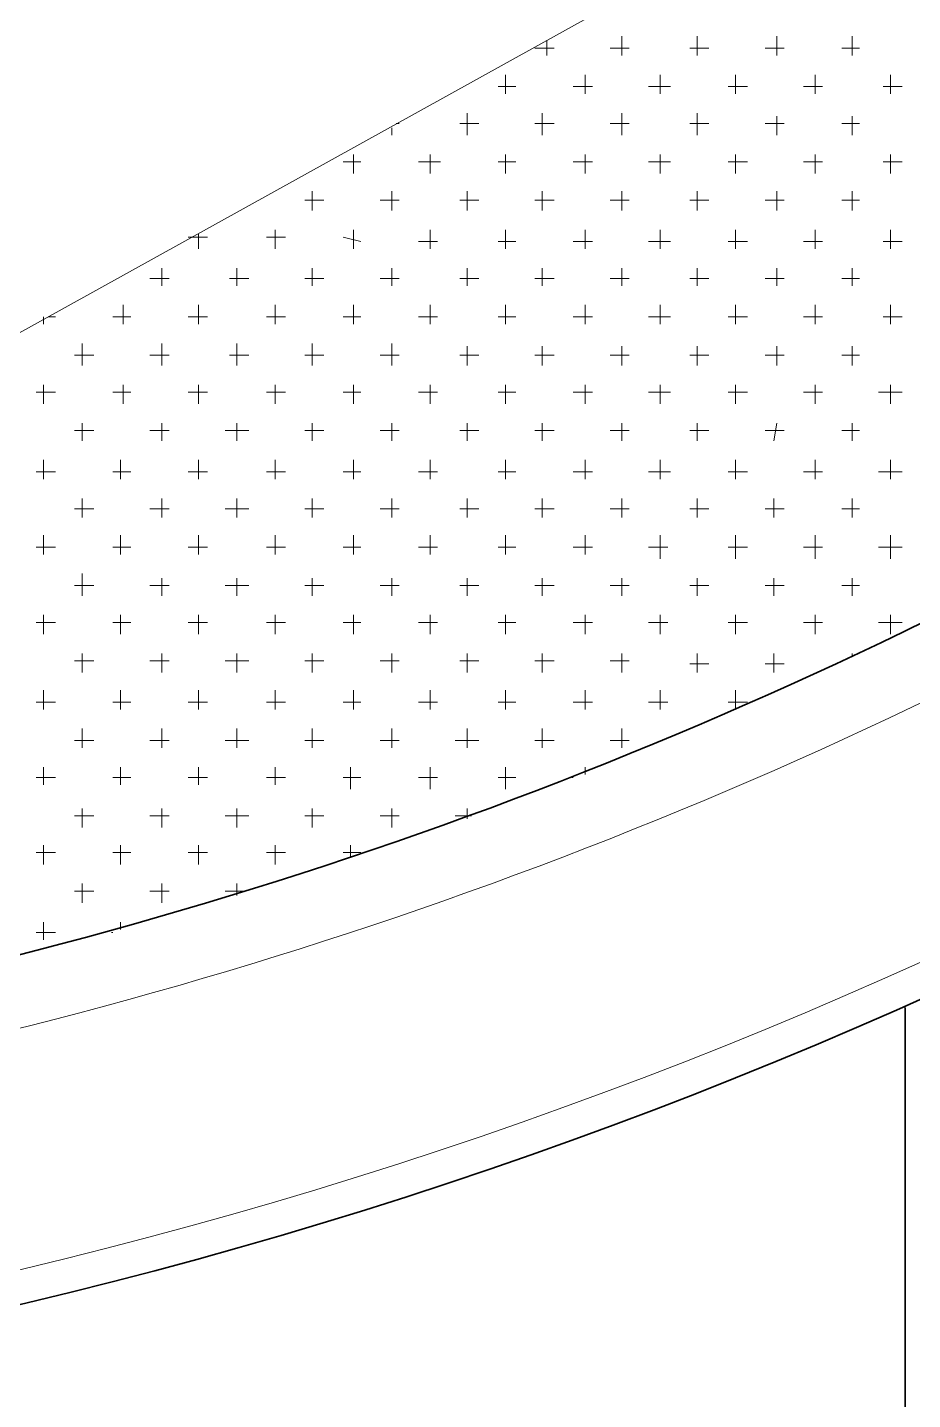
# Model space of a CAD drawing. Header units: millimetres. Extents: x -1787 to 4633, y 81 to 2259.
# Drawn here: x 3140.9 to 3213.8, y 1402.8 to 1515.9 of the extents above; entities that cross this region are included whole.
import ezdxf

# ---------------------------------------------------------------- set-up
doc = ezdxf.new("R2010")
doc.units = ezdxf.units.MM
doc.header["$MEASUREMENT"] = 0
doc.layers.get('0').update_dxf_attribs({"linetype": 'CONTINUOUS'})

msp = doc.modelspace()

# ---------------------------------------------------------------- linework, layer by layer
at = {"color": 5, "linetype": 'Continuous', "lineweight": 20, "true_color": 0x000005}
msp.add_lwpolyline([(3645.69714, 1845.46948), (3342.1445, 1602.60304), (3105.48046, 1471.50138), (3032.38946, 1456.9075), (2783.32062, 1459.94789), (2651.24604, 1466.51514)], dxfattribs=at)
at = {"color": 3, "linetype": 'Continuous', "lineweight": 15, "true_color": 0x000003}
for points in [[(3183.67932, 1513.58039), (3183.67932, 1514.79655), (3183.67932, 1514.79655)], [(3189.88171, 1513.58039), (3189.88171, 1515.1614), (3189.88171, 1515.1614)], [(3196.08411, 1513.58039), (3196.08411, 1515.1614), (3196.08411, 1515.1614)], [(3202.65136, 1513.58039), (3202.65136, 1515.1614), (3202.65136, 1515.1614)], [(3208.85375, 1513.58039), (3208.85375, 1515.1614), (3208.85375, 1515.1614)], [(3182.70639, 1514.18847), (3184.28739, 1514.18847), (3184.28739, 1514.18847)], [(3188.90879, 1514.18847), (3190.48979, 1514.18847), (3190.48979, 1514.18847)], [(3195.47603, 1514.18847), (3197.05704, 1514.18847), (3197.05704, 1514.18847)], [(3201.67843, 1514.18847), (3203.25943, 1514.18847), (3203.25943, 1514.18847)], [(3208.00244, 1514.18847), (3209.46183, 1514.18847), (3209.46183, 1514.18847)], [(3180.27408, 1510.41839), (3180.27408, 1511.99939), (3180.27408, 1511.99939)], [(3186.84132, 1510.41839), (3186.84132, 1511.99939), (3186.84132, 1511.99939)], [(3193.04372, 1510.41839), (3193.04372, 1511.99939), (3193.04372, 1511.99939)], [(3199.24612, 1510.41839), (3199.24612, 1511.99939), (3199.24612, 1511.99939)], [(3205.81336, 1510.41839), (3205.81336, 1511.99939), (3205.81336, 1511.99939)], [(3212.01576, 1510.41839), (3212.01576, 1511.99939), (3212.01576, 1511.99939)], [(3179.666, 1511.02646), (3181.12539, 1511.02646), (3181.12539, 1511.02646)], [(3185.8684, 1511.02646), (3187.4494, 1511.02646), (3187.4494, 1511.02646)], [(3192.0708, 1511.02646), (3193.89503, 1511.02646), (3193.89503, 1511.02646)], [(3198.63804, 1511.02646), (3200.21904, 1511.02646), (3200.21904, 1511.02646)], [(3204.84044, 1511.02646), (3206.42144, 1511.02646), (3206.42144, 1511.02646)], [(3211.40768, 1511.02646), (3212.98869, 1511.02646), (3212.98869, 1511.02646)], [(3171.27452, 1507.98607), (3171.51775, 1507.98607), (3171.51775, 1507.98607)], [(3176.50399, 1507.98607), (3178.085, 1507.98607), (3178.085, 1507.98607)], [(3177.11207, 1507.01315), (3177.11207, 1508.83738), (3177.11207, 1508.83738)], [(3182.70639, 1507.98607), (3184.28739, 1507.98607), (3184.28739, 1507.98607)], [(3183.31447, 1507.01315), (3183.31447, 1508.83738), (3183.31447, 1508.83738)], [(3188.90879, 1507.98607), (3190.48979, 1507.98607), (3190.48979, 1507.98607)], [(3189.88171, 1507.01315), (3189.88171, 1508.83738), (3189.88171, 1508.83738)], [(3195.47603, 1507.98607), (3197.05704, 1507.98607), (3197.05704, 1507.98607)], [(3196.08411, 1507.01315), (3196.08411, 1508.83738), (3196.08411, 1508.83738)], [(3201.67843, 1507.98607), (3203.25943, 1507.98607), (3203.25943, 1507.98607)], [(3202.65136, 1507.01315), (3202.65136, 1508.59415), (3202.65136, 1508.59415)], [(3208.00244, 1507.98607), (3209.46183, 1507.98607), (3209.46183, 1507.98607)], [(3208.85375, 1507.01315), (3208.85375, 1508.59415), (3208.85375, 1508.59415)], [(3170.90967, 1507.01315), (3170.90967, 1507.62123), (3170.90967, 1507.62123)], [(3166.89636, 1504.82407), (3168.35575, 1504.82407), (3168.35575, 1504.82407)], [(3167.74767, 1503.85114), (3167.74767, 1505.43214), (3167.74767, 1505.43214)], [(3173.09876, 1504.82407), (3174.92299, 1504.82407), (3174.92299, 1504.82407)], [(3174.07168, 1503.85114), (3174.07168, 1505.43214), (3174.07168, 1505.43214)], [(3179.666, 1504.82407), (3181.12539, 1504.82407), (3181.12539, 1504.82407)], [(3180.27408, 1503.85114), (3180.27408, 1505.43214), (3180.27408, 1505.43214)], [(3185.8684, 1504.82407), (3187.4494, 1504.82407), (3187.4494, 1504.82407)], [(3186.84132, 1503.85114), (3186.84132, 1505.43214), (3186.84132, 1505.43214)], [(3192.0708, 1504.82407), (3193.89503, 1504.82407), (3193.89503, 1504.82407)], [(3193.04372, 1503.85114), (3193.04372, 1505.43214), (3193.04372, 1505.43214)], [(3198.63804, 1504.82407), (3200.21904, 1504.82407), (3200.21904, 1504.82407)], [(3199.24612, 1503.85114), (3199.24612, 1505.43214), (3199.24612, 1505.43214)], [(3204.84044, 1504.82407), (3206.42144, 1504.82407), (3206.42144, 1504.82407)], [(3205.81336, 1503.85114), (3205.81336, 1505.43214), (3205.81336, 1505.43214)], [(3211.40768, 1504.82407), (3212.98869, 1504.82407), (3212.98869, 1504.82407)], [(3212.01576, 1503.85114), (3212.01576, 1505.43214), (3212.01576, 1505.43214)], [(3164.34243, 1500.81075), (3164.34243, 1502.39175), (3164.34243, 1502.39175)], [(3170.90967, 1500.81075), (3170.90967, 1502.39175), (3170.90967, 1502.39175)], [(3177.11207, 1500.81075), (3177.11207, 1502.39175), (3177.11207, 1502.39175)], [(3183.31447, 1500.81075), (3183.31447, 1502.39175), (3183.31447, 1502.39175)], [(3189.88171, 1500.81075), (3189.88171, 1502.39175), (3189.88171, 1502.39175)], [(3196.08411, 1500.81075), (3196.08411, 1502.39175), (3196.08411, 1502.39175)], [(3202.65136, 1500.81075), (3202.65136, 1502.39175), (3202.65136, 1502.39175)], [(3208.85375, 1500.81075), (3208.85375, 1502.39175), (3208.85375, 1502.39175)], [(3163.73435, 1501.66206), (3165.31535, 1501.66206), (3165.31535, 1501.66206)], [(3169.93675, 1501.66206), (3171.51775, 1501.66206), (3171.51775, 1501.66206)], [(3176.50399, 1501.66206), (3178.085, 1501.66206), (3178.085, 1501.66206)], [(3182.70639, 1501.66206), (3184.28739, 1501.66206), (3184.28739, 1501.66206)], [(3188.90879, 1501.66206), (3190.48979, 1501.66206), (3190.48979, 1501.66206)], [(3195.47603, 1501.66206), (3197.05704, 1501.66206), (3197.05704, 1501.66206)], [(3201.67843, 1501.66206), (3203.25943, 1501.66206), (3203.25943, 1501.66206)], [(3208.00244, 1501.66206), (3209.46183, 1501.66206), (3209.46183, 1501.66206)], [(3161.30204, 1497.64874), (3161.30204, 1499.22975), (3161.30204, 1499.22975)], [(3167.74767, 1497.64874), (3167.74767, 1499.22975), (3167.74767, 1499.22975)], [(3174.07168, 1497.64874), (3174.07168, 1499.22975), (3174.07168, 1499.22975)], [(3180.27408, 1497.64874), (3180.27408, 1499.22975), (3180.27408, 1499.22975)], [(3186.84132, 1497.64874), (3186.84132, 1499.22975), (3186.84132, 1499.22975)], [(3193.04372, 1497.64874), (3193.04372, 1499.22975), (3193.04372, 1499.22975)], [(3199.24612, 1497.64874), (3199.24612, 1499.22975), (3199.24612, 1499.22975)], [(3205.81336, 1497.64874), (3205.81336, 1499.22975), (3205.81336, 1499.22975)], [(3212.01576, 1497.64874), (3212.01576, 1499.22975), (3212.01576, 1499.22975)], [(3154.12672, 1498.62167), (3155.70772, 1498.62167), (3155.70772, 1498.62167)], [(3154.97803, 1497.64874), (3154.97803, 1498.8649), (3154.97803, 1498.8649)], [(3160.57234, 1498.62167), (3162.15335, 1498.62167), (3162.15335, 1498.62167)], [(3166.89636, 1498.62167), (3168.35575, 1498.25682), (3168.35575, 1498.25682)], [(3173.09876, 1498.25682), (3174.67976, 1498.25682), (3174.67976, 1498.25682)], [(3179.666, 1498.25682), (3181.12539, 1498.25682), (3181.12539, 1498.25682)], [(3185.8684, 1498.25682), (3187.4494, 1498.25682), (3187.4494, 1498.25682)], [(3192.0708, 1498.25682), (3193.89503, 1498.25682), (3193.89503, 1498.25682)], [(3198.63804, 1498.25682), (3200.21904, 1498.25682), (3200.21904, 1498.25682)], [(3204.84044, 1498.25682), (3206.42144, 1498.25682), (3206.42144, 1498.25682)], [(3211.40768, 1498.25682), (3212.98869, 1498.25682), (3212.98869, 1498.25682)], [(3151.93763, 1494.60835), (3151.93763, 1496.06774), (3151.93763, 1496.06774)], [(3158.14003, 1494.60835), (3158.14003, 1496.06774), (3158.14003, 1496.06774)], [(3164.34243, 1494.60835), (3164.34243, 1496.06774), (3164.34243, 1496.06774)], [(3170.90967, 1494.60835), (3170.90967, 1496.06774), (3170.90967, 1496.06774)], [(3177.11207, 1494.60835), (3177.11207, 1496.06774), (3177.11207, 1496.06774)], [(3183.31447, 1494.60835), (3183.31447, 1496.06774), (3183.31447, 1496.06774)], [(3189.88171, 1494.60835), (3189.88171, 1496.06774), (3189.88171, 1496.06774)], [(3196.08411, 1494.60835), (3196.08411, 1496.06774), (3196.08411, 1496.06774)], [(3202.65136, 1494.60835), (3202.65136, 1496.06774), (3202.65136, 1496.06774)], [(3208.85375, 1494.60835), (3208.85375, 1496.06774), (3208.85375, 1496.06774)], [(3150.96471, 1495.21643), (3152.54571, 1495.21643), (3152.54571, 1495.21643)], [(3157.53195, 1495.21643), (3159.11296, 1495.21643), (3159.11296, 1495.21643)], [(3163.73435, 1495.21643), (3165.31535, 1495.21643), (3165.31535, 1495.21643)], [(3169.93675, 1495.21643), (3171.51775, 1495.21643), (3171.51775, 1495.21643)], [(3176.50399, 1495.21643), (3178.085, 1495.21643), (3178.085, 1495.21643)], [(3182.70639, 1495.21643), (3184.28739, 1495.21643), (3184.28739, 1495.21643)], [(3188.90879, 1495.21643), (3190.48979, 1495.21643), (3190.48979, 1495.21643)], [(3195.47603, 1495.21643), (3197.05704, 1495.21643), (3197.05704, 1495.21643)], [(3201.67843, 1495.21643), (3203.25943, 1495.21643), (3203.25943, 1495.21643)], [(3208.00244, 1495.21643), (3209.46183, 1495.21643), (3209.46183, 1495.21643)], [(3148.77563, 1491.44635), (3148.77563, 1493.02735), (3148.77563, 1493.02735)], [(3154.97803, 1491.44635), (3154.97803, 1493.02735), (3154.97803, 1493.02735)], [(3161.30204, 1491.44635), (3161.30204, 1493.02735), (3161.30204, 1493.02735)], [(3167.74767, 1491.44635), (3167.74767, 1493.02735), (3167.74767, 1493.02735)], [(3174.07168, 1491.44635), (3174.07168, 1493.02735), (3174.07168, 1493.02735)], [(3180.27408, 1491.44635), (3180.27408, 1493.02735), (3180.27408, 1493.02735)], [(3186.84132, 1491.44635), (3186.84132, 1493.02735), (3186.84132, 1493.02735)], [(3193.04372, 1491.44635), (3193.04372, 1493.02735), (3193.04372, 1493.02735)], [(3199.24612, 1491.44635), (3199.24612, 1493.02735), (3199.24612, 1493.02735)], [(3205.81336, 1491.44635), (3205.81336, 1493.02735), (3205.81336, 1493.02735)], [(3212.01576, 1491.44635), (3212.01576, 1493.02735), (3212.01576, 1493.02735)], [(3142.20838, 1491.44635), (3142.20838, 1492.05442), (3142.20838, 1492.05442)], [(3142.57323, 1492.05442), (3143.18131, 1492.05442), (3143.18131, 1492.05442)], [(3147.92432, 1492.05442), (3149.38371, 1492.05442), (3149.38371, 1492.05442)], [(3154.12672, 1492.05442), (3155.70772, 1492.05442), (3155.70772, 1492.05442)], [(3160.57234, 1492.05442), (3162.15335, 1492.05442), (3162.15335, 1492.05442)], [(3166.89636, 1492.05442), (3168.35575, 1492.05442), (3168.35575, 1492.05442)], [(3173.09876, 1492.05442), (3174.67976, 1492.05442), (3174.67976, 1492.05442)], [(3179.666, 1492.05442), (3181.12539, 1492.05442), (3181.12539, 1492.05442)], [(3185.8684, 1492.05442), (3187.4494, 1492.05442), (3187.4494, 1492.05442)], [(3192.0708, 1492.05442), (3193.89503, 1492.05442), (3193.89503, 1492.05442)], [(3198.63804, 1492.05442), (3200.21904, 1492.05442), (3200.21904, 1492.05442)], [(3204.84044, 1492.05442), (3206.42144, 1492.05442), (3206.42144, 1492.05442)], [(3211.40768, 1492.05442), (3212.98869, 1492.05442), (3212.98869, 1492.05442)], [(3144.76231, 1488.89242), (3146.34331, 1488.89242), (3146.34331, 1488.89242)], [(3145.37039, 1488.04111), (3145.37039, 1489.86534), (3145.37039, 1489.86534)], [(3150.96471, 1488.89242), (3152.54571, 1488.89242), (3152.54571, 1488.89242)], [(3151.93763, 1488.04111), (3151.93763, 1489.86534), (3151.93763, 1489.86534)], [(3157.53195, 1488.89242), (3159.11296, 1488.89242), (3159.11296, 1488.89242)], [(3158.14003, 1488.04111), (3158.14003, 1489.86534), (3158.14003, 1489.86534)], [(3163.73435, 1488.89242), (3165.31535, 1488.89242), (3165.31535, 1488.89242)], [(3164.34243, 1488.04111), (3164.34243, 1489.86534), (3164.34243, 1489.86534)], [(3169.93675, 1488.89242), (3171.51775, 1488.89242), (3171.51775, 1488.89242)], [(3170.90967, 1488.04111), (3170.90967, 1489.86534), (3170.90967, 1489.86534)], [(3176.50399, 1488.89242), (3178.085, 1488.89242), (3178.085, 1488.89242)], [(3177.11207, 1488.04111), (3177.11207, 1489.62211), (3177.11207, 1489.62211)], [(3182.70639, 1488.89242), (3184.28739, 1488.89242), (3184.28739, 1488.89242)], [(3183.31447, 1488.04111), (3183.31447, 1489.62211), (3183.31447, 1489.62211)], [(3188.90879, 1488.89242), (3190.48979, 1488.89242), (3190.48979, 1488.89242)], [(3189.88171, 1488.04111), (3189.88171, 1489.62211), (3189.88171, 1489.62211)], [(3195.47603, 1488.89242), (3197.05704, 1488.89242), (3197.05704, 1488.89242)], [(3196.08411, 1488.04111), (3196.08411, 1489.62211), (3196.08411, 1489.62211)], [(3201.67843, 1488.89242), (3203.25943, 1488.89242), (3203.25943, 1488.89242)], [(3202.65136, 1488.04111), (3202.65136, 1489.62211), (3202.65136, 1489.62211)], [(3208.00244, 1488.89242), (3209.46183, 1488.89242), (3209.46183, 1488.89242)], [(3208.85375, 1488.04111), (3208.85375, 1489.62211), (3208.85375, 1489.62211)], [(3141.6003, 1485.85203), (3143.18131, 1485.85203), (3143.18131, 1485.85203)], [(3142.20838, 1484.8791), (3142.20838, 1486.4601), (3142.20838, 1486.4601)], [(3147.92432, 1485.85203), (3149.38371, 1485.85203), (3149.38371, 1485.85203)], [(3148.77563, 1484.8791), (3148.77563, 1486.4601), (3148.77563, 1486.4601)], [(3154.12672, 1485.85203), (3155.70772, 1485.85203), (3155.70772, 1485.85203)], [(3154.97803, 1484.8791), (3154.97803, 1486.4601), (3154.97803, 1486.4601)], [(3160.57234, 1485.85203), (3162.15335, 1485.85203), (3162.15335, 1485.85203)], [(3161.30204, 1484.8791), (3161.30204, 1486.4601), (3161.30204, 1486.4601)], [(3166.89636, 1485.85203), (3168.35575, 1485.85203), (3168.35575, 1485.85203)], [(3167.74767, 1484.8791), (3167.74767, 1486.4601), (3167.74767, 1486.4601)], [(3173.09876, 1485.85203), (3174.67976, 1485.85203), (3174.67976, 1485.85203)], [(3174.07168, 1484.8791), (3174.07168, 1486.4601), (3174.07168, 1486.4601)], [(3179.666, 1485.85203), (3181.12539, 1485.85203), (3181.12539, 1485.85203)], [(3180.27408, 1484.8791), (3180.27408, 1486.4601), (3180.27408, 1486.4601)], [(3185.8684, 1485.85203), (3187.4494, 1485.85203), (3187.4494, 1485.85203)], [(3186.84132, 1484.8791), (3186.84132, 1486.4601), (3186.84132, 1486.4601)], [(3192.0708, 1485.85203), (3193.89503, 1485.85203), (3193.89503, 1485.85203)], [(3193.04372, 1484.8791), (3193.04372, 1486.4601), (3193.04372, 1486.4601)], [(3198.63804, 1485.85203), (3200.21904, 1485.85203), (3200.21904, 1485.85203)], [(3199.24612, 1484.8791), (3199.24612, 1486.4601), (3199.24612, 1486.4601)], [(3204.84044, 1485.85203), (3206.42144, 1485.85203), (3206.42144, 1485.85203)], [(3205.81336, 1484.8791), (3205.81336, 1486.4601), (3205.81336, 1486.4601)], [(3211.04284, 1485.85203), (3212.98869, 1485.85203), (3212.98869, 1485.85203)], [(3212.01576, 1484.8791), (3212.01576, 1486.4601), (3212.01576, 1486.4601)], [(3145.37039, 1481.83871), (3145.37039, 1483.2981), (3145.37039, 1483.2981)], [(3151.93763, 1481.83871), (3151.93763, 1483.2981), (3151.93763, 1483.2981)], [(3158.14003, 1481.83871), (3158.14003, 1483.2981), (3158.14003, 1483.2981)], [(3164.34243, 1481.83871), (3164.34243, 1483.2981), (3164.34243, 1483.2981)], [(3170.90967, 1481.83871), (3170.90967, 1483.2981), (3170.90967, 1483.2981)], [(3177.11207, 1481.83871), (3177.11207, 1483.2981), (3177.11207, 1483.2981)], [(3183.31447, 1481.83871), (3183.31447, 1483.2981), (3183.31447, 1483.2981)], [(3189.88171, 1481.83871), (3189.88171, 1483.2981), (3189.88171, 1483.2981)], [(3196.08411, 1481.83871), (3196.08411, 1483.2981), (3196.08411, 1483.2981)], [(3202.40813, 1481.83871), (3202.65136, 1483.2981), (3202.65136, 1483.2981)], [(3208.85375, 1481.83871), (3208.85375, 1483.2981), (3208.85375, 1483.2981)], [(3144.76231, 1482.69002), (3146.34331, 1482.69002), (3146.34331, 1482.69002)], [(3150.96471, 1482.69002), (3152.54571, 1482.69002), (3152.54571, 1482.69002)], [(3157.16711, 1482.69002), (3159.11296, 1482.69002), (3159.11296, 1482.69002)], [(3163.73435, 1482.69002), (3165.31535, 1482.69002), (3165.31535, 1482.69002)], [(3169.93675, 1482.69002), (3171.51775, 1482.69002), (3171.51775, 1482.69002)], [(3176.50399, 1482.69002), (3178.085, 1482.69002), (3178.085, 1482.69002)], [(3182.70639, 1482.69002), (3184.28739, 1482.69002), (3184.28739, 1482.69002)], [(3188.90879, 1482.69002), (3190.48979, 1482.69002), (3190.48979, 1482.69002)], [(3195.47603, 1482.69002), (3197.05704, 1482.69002), (3197.05704, 1482.69002)], [(3201.67843, 1482.69002), (3203.25943, 1482.69002), (3203.25943, 1482.69002)], [(3208.00244, 1482.69002), (3209.46183, 1482.69002), (3209.46183, 1482.69002)], [(3142.20838, 1478.6767), (3142.20838, 1480.25771), (3142.20838, 1480.25771)], [(3148.5324, 1478.6767), (3148.5324, 1480.25771), (3148.5324, 1480.25771)], [(3154.97803, 1478.6767), (3154.97803, 1480.25771), (3154.97803, 1480.25771)], [(3161.30204, 1478.6767), (3161.30204, 1480.25771), (3161.30204, 1480.25771)], [(3167.74767, 1478.6767), (3167.74767, 1480.25771), (3167.74767, 1480.25771)], [(3174.07168, 1478.6767), (3174.07168, 1480.25771), (3174.07168, 1480.25771)], [(3180.27408, 1478.6767), (3180.27408, 1480.25771), (3180.27408, 1480.25771)], [(3186.84132, 1478.6767), (3186.84132, 1480.25771), (3186.84132, 1480.25771)], [(3193.04372, 1478.6767), (3193.04372, 1480.25771), (3193.04372, 1480.25771)], [(3199.24612, 1478.6767), (3199.24612, 1480.25771), (3199.24612, 1480.25771)], [(3205.81336, 1478.6767), (3205.81336, 1480.25771), (3205.81336, 1480.25771)], [(3212.01576, 1478.6767), (3212.01576, 1480.25771), (3212.01576, 1480.25771)], [(3141.6003, 1479.28478), (3143.18131, 1479.28478), (3143.18131, 1479.28478)], [(3147.92432, 1479.28478), (3149.38371, 1479.28478), (3149.38371, 1479.28478)], [(3154.12672, 1479.28478), (3155.70772, 1479.28478), (3155.70772, 1479.28478)], [(3160.57234, 1479.28478), (3162.15335, 1479.28478), (3162.15335, 1479.28478)], [(3166.89636, 1479.28478), (3168.35575, 1479.28478), (3168.35575, 1479.28478)], [(3173.09876, 1479.28478), (3174.67976, 1479.28478), (3174.67976, 1479.28478)], [(3179.666, 1479.28478), (3181.12539, 1479.28478), (3181.12539, 1479.28478)], [(3185.8684, 1479.28478), (3187.4494, 1479.28478), (3187.4494, 1479.28478)], [(3192.0708, 1479.28478), (3193.89503, 1479.28478), (3193.89503, 1479.28478)], [(3198.63804, 1479.28478), (3200.21904, 1479.28478), (3200.21904, 1479.28478)], [(3204.84044, 1479.28478), (3206.42144, 1479.28478), (3206.42144, 1479.28478)], [(3211.04284, 1479.28478), (3212.98869, 1479.28478), (3212.98869, 1479.28478)], [(3145.37039, 1475.5147), (3145.37039, 1477.0957), (3145.37039, 1477.0957)], [(3151.93763, 1475.5147), (3151.93763, 1477.0957), (3151.93763, 1477.0957)], [(3158.14003, 1475.5147), (3158.14003, 1477.0957), (3158.14003, 1477.0957)], [(3164.34243, 1475.5147), (3164.34243, 1477.0957), (3164.34243, 1477.0957)], [(3170.90967, 1475.5147), (3170.90967, 1477.0957), (3170.90967, 1477.0957)], [(3177.11207, 1475.5147), (3177.11207, 1477.0957), (3177.11207, 1477.0957)], [(3183.31447, 1475.5147), (3183.31447, 1477.0957), (3183.31447, 1477.0957)], [(3189.88171, 1475.5147), (3189.88171, 1477.0957), (3189.88171, 1477.0957)], [(3196.08411, 1475.5147), (3196.08411, 1477.0957), (3196.08411, 1477.0957)], [(3202.40813, 1475.5147), (3202.40813, 1477.0957), (3202.40813, 1477.0957)], [(3208.85375, 1475.5147), (3208.85375, 1477.0957), (3208.85375, 1477.0957)], [(3144.76231, 1476.24439), (3146.34331, 1476.24439), (3146.34331, 1476.24439)], [(3150.96471, 1476.24439), (3152.54571, 1476.24439), (3152.54571, 1476.24439)], [(3157.16711, 1476.24439), (3159.11296, 1476.24439), (3159.11296, 1476.24439)], [(3163.73435, 1476.24439), (3165.31535, 1476.24439), (3165.31535, 1476.24439)], [(3169.93675, 1476.24439), (3171.51775, 1476.24439), (3171.51775, 1476.24439)], [(3176.50399, 1476.24439), (3178.085, 1476.24439), (3178.085, 1476.24439)], [(3182.70639, 1476.24439), (3184.28739, 1476.24439), (3184.28739, 1476.24439)], [(3188.90879, 1476.24439), (3190.48979, 1476.24439), (3190.48979, 1476.24439)], [(3195.47603, 1476.24439), (3197.05704, 1476.24439), (3197.05704, 1476.24439)], [(3201.67843, 1476.24439), (3203.25943, 1476.24439), (3203.25943, 1476.24439)], [(3208.00244, 1476.24439), (3209.46183, 1476.24439), (3209.46183, 1476.24439)], [(3141.6003, 1473.08238), (3143.18131, 1473.08238), (3143.18131, 1473.08238)], [(3142.20838, 1472.47431), (3142.20838, 1474.05531), (3142.20838, 1474.05531)], [(3147.92432, 1473.08238), (3149.38371, 1473.08238), (3149.38371, 1473.08238)], [(3148.5324, 1472.47431), (3148.5324, 1474.05531), (3148.5324, 1474.05531)], [(3154.12672, 1473.08238), (3155.70772, 1473.08238), (3155.70772, 1473.08238)], [(3154.97803, 1472.47431), (3154.97803, 1474.05531), (3154.97803, 1474.05531)], [(3160.57234, 1473.08238), (3162.15335, 1473.08238), (3162.15335, 1473.08238)], [(3161.30204, 1472.47431), (3161.30204, 1474.05531), (3161.30204, 1474.05531)], [(3166.89636, 1473.08238), (3168.35575, 1473.08238), (3168.35575, 1473.08238)], [(3167.74767, 1472.47431), (3167.74767, 1474.05531), (3167.74767, 1474.05531)], [(3173.09876, 1473.08238), (3174.67976, 1473.08238), (3174.67976, 1473.08238)], [(3174.07168, 1472.47431), (3174.07168, 1474.05531), (3174.07168, 1474.05531)], [(3179.666, 1473.08238), (3181.12539, 1473.08238), (3181.12539, 1473.08238)], [(3180.27408, 1472.47431), (3180.27408, 1474.05531), (3180.27408, 1474.05531)], [(3185.8684, 1473.08238), (3187.4494, 1473.08238), (3187.4494, 1473.08238)], [(3186.84132, 1472.47431), (3186.84132, 1474.05531), (3186.84132, 1474.05531)], [(3192.0708, 1473.08238), (3193.6518, 1473.08238), (3193.6518, 1473.08238)], [(3193.04372, 1472.10946), (3193.04372, 1474.05531), (3193.04372, 1474.05531)], [(3198.63804, 1473.08238), (3200.21904, 1473.08238), (3200.21904, 1473.08238)], [(3199.24612, 1472.10946), (3199.24612, 1474.05531), (3199.24612, 1474.05531)], [(3204.84044, 1473.08238), (3206.42144, 1473.08238), (3206.42144, 1473.08238)], [(3205.81336, 1472.10946), (3205.81336, 1474.05531), (3205.81336, 1474.05531)], [(3211.04284, 1473.08238), (3212.98869, 1473.08238), (3212.98869, 1473.08238)], [(3212.01576, 1472.10946), (3212.01576, 1474.05531), (3212.01576, 1474.05531)], [(3145.37039, 1469.06907), (3145.37039, 1470.8933), (3145.37039, 1470.8933)], [(3144.76231, 1469.92038), (3146.34331, 1469.92038), (3146.34331, 1469.92038)], [(3150.96471, 1469.92038), (3152.54571, 1469.92038), (3152.54571, 1469.92038)], [(3151.93763, 1469.06907), (3151.93763, 1470.52846), (3151.93763, 1470.52846)], [(3157.16711, 1469.92038), (3159.11296, 1469.92038), (3159.11296, 1469.92038)], [(3158.14003, 1469.06907), (3158.14003, 1470.52846), (3158.14003, 1470.52846)], [(3163.73435, 1469.92038), (3165.31535, 1469.92038), (3165.31535, 1469.92038)], [(3164.34243, 1469.06907), (3164.34243, 1470.52846), (3164.34243, 1470.52846)], [(3169.93675, 1469.92038), (3171.51775, 1469.92038), (3171.51775, 1469.92038)], [(3170.90967, 1469.06907), (3170.90967, 1470.52846), (3170.90967, 1470.52846)], [(3176.50399, 1469.92038), (3178.085, 1469.92038), (3178.085, 1469.92038)], [(3177.11207, 1469.06907), (3177.11207, 1470.52846), (3177.11207, 1470.52846)], [(3182.70639, 1469.92038), (3184.28739, 1469.92038), (3184.28739, 1469.92038)], [(3183.31447, 1469.06907), (3183.31447, 1470.52846), (3183.31447, 1470.52846)], [(3188.90879, 1469.92038), (3190.48979, 1469.92038), (3190.48979, 1469.92038)], [(3189.88171, 1469.06907), (3189.88171, 1470.52846), (3189.88171, 1470.52846)], [(3195.47603, 1469.92038), (3197.05704, 1469.92038), (3197.05704, 1469.92038)], [(3196.08411, 1469.06907), (3196.08411, 1470.52846), (3196.08411, 1470.52846)], [(3201.67843, 1469.92038), (3203.25943, 1469.92038), (3203.25943, 1469.92038)], [(3202.40813, 1469.06907), (3202.40813, 1470.52846), (3202.40813, 1470.52846)], [(3208.00244, 1469.92038), (3209.46183, 1469.92038), (3209.46183, 1469.92038)], [(3208.85375, 1469.06907), (3208.85375, 1470.52846), (3208.85375, 1470.52846)], [(3142.20838, 1465.90706), (3142.20838, 1467.48806), (3142.20838, 1467.48806)], [(3148.5324, 1465.90706), (3148.5324, 1467.48806), (3148.5324, 1467.48806)], [(3154.97803, 1465.90706), (3154.97803, 1467.48806), (3154.97803, 1467.48806)], [(3161.30204, 1465.90706), (3161.30204, 1467.48806), (3161.30204, 1467.48806)], [(3167.74767, 1465.90706), (3167.74767, 1467.48806), (3167.74767, 1467.48806)], [(3174.07168, 1465.90706), (3174.07168, 1467.48806), (3174.07168, 1467.48806)], [(3180.27408, 1465.90706), (3180.27408, 1467.48806), (3180.27408, 1467.48806)], [(3186.84132, 1465.90706), (3186.84132, 1467.48806), (3186.84132, 1467.48806)], [(3193.04372, 1465.90706), (3193.04372, 1467.48806), (3193.04372, 1467.48806)], [(3199.24612, 1465.90706), (3199.24612, 1467.48806), (3199.24612, 1467.48806)], [(3205.81336, 1465.90706), (3205.81336, 1467.48806), (3205.81336, 1467.48806)], [(3212.01576, 1465.90706), (3212.01576, 1467.48806), (3212.01576, 1467.48806)], [(3141.6003, 1466.87999), (3143.18131, 1466.87999), (3143.18131, 1466.87999)], [(3147.92432, 1466.87999), (3149.38371, 1466.87999), (3149.38371, 1466.87999)], [(3154.12672, 1466.87999), (3155.70772, 1466.87999), (3155.70772, 1466.87999)], [(3160.57234, 1466.87999), (3162.15335, 1466.87999), (3162.15335, 1466.87999)], [(3166.89636, 1466.87999), (3168.35575, 1466.87999), (3168.35575, 1466.87999)], [(3173.09876, 1466.87999), (3174.67976, 1466.87999), (3174.67976, 1466.87999)], [(3179.666, 1466.87999), (3181.12539, 1466.87999), (3181.12539, 1466.87999)], [(3185.8684, 1466.87999), (3187.4494, 1466.87999), (3187.4494, 1466.87999)], [(3192.0708, 1466.87999), (3193.6518, 1466.87999), (3193.6518, 1466.87999)], [(3198.63804, 1466.87999), (3200.21904, 1466.87999), (3200.21904, 1466.87999)], [(3204.84044, 1466.87999), (3206.42144, 1466.87999), (3206.42144, 1466.87999)], [(3211.04284, 1466.87999), (3212.98869, 1466.87999), (3212.98869, 1466.87999)], [(3145.37039, 1462.74505), (3145.37039, 1464.32606), (3145.37039, 1464.32606)], [(3151.93763, 1462.74505), (3151.93763, 1464.32606), (3151.93763, 1464.32606)], [(3158.14003, 1462.74505), (3158.14003, 1464.32606), (3158.14003, 1464.32606)], [(3164.34243, 1462.74505), (3164.34243, 1464.32606), (3164.34243, 1464.32606)], [(3170.90967, 1462.74505), (3170.90967, 1464.32606), (3170.90967, 1464.32606)], [(3177.11207, 1462.74505), (3177.11207, 1464.32606), (3177.11207, 1464.32606)], [(3183.31447, 1462.74505), (3183.31447, 1464.32606), (3183.31447, 1464.32606)], [(3189.88171, 1462.74505), (3189.88171, 1464.32606), (3189.88171, 1464.32606)], [(3196.08411, 1462.74505), (3196.08411, 1464.32606), (3196.08411, 1464.32606)], [(3202.40813, 1462.74505), (3202.40813, 1464.32606), (3202.40813, 1464.32606)], [(3208.85375, 1464.08283), (3208.85375, 1464.32606), (3208.85375, 1464.32606)], [(3144.76231, 1463.71798), (3146.34331, 1463.71798), (3146.34331, 1463.71798)], [(3150.96471, 1463.71798), (3152.54571, 1463.71798), (3152.54571, 1463.71798)], [(3157.16711, 1463.71798), (3159.11296, 1463.71798), (3159.11296, 1463.71798)], [(3163.73435, 1463.71798), (3165.31535, 1463.71798), (3165.31535, 1463.71798)], [(3169.93675, 1463.71798), (3171.51775, 1463.71798), (3171.51775, 1463.71798)], [(3176.50399, 1463.71798), (3178.085, 1463.71798), (3178.085, 1463.71798)], [(3182.70639, 1463.71798), (3184.28739, 1463.71798), (3184.28739, 1463.71798)], [(3188.90879, 1463.71798), (3190.48979, 1463.71798), (3190.48979, 1463.71798)], [(3195.47603, 1463.47475), (3197.05704, 1463.47475), (3197.05704, 1463.47475)], [(3201.67843, 1463.47475), (3203.25943, 1463.47475), (3203.25943, 1463.47475)], [(3142.20838, 1459.70466), (3142.20838, 1461.28567), (3142.20838, 1461.28567)], [(3148.5324, 1459.70466), (3148.5324, 1461.28567), (3148.5324, 1461.28567)], [(3154.97803, 1459.70466), (3154.97803, 1461.28567), (3154.97803, 1461.28567)], [(3161.30204, 1459.70466), (3161.30204, 1461.28567), (3161.30204, 1461.28567)], [(3167.74767, 1459.70466), (3167.74767, 1461.28567), (3167.74767, 1461.28567)], [(3174.07168, 1459.70466), (3174.07168, 1461.28567), (3174.07168, 1461.28567)], [(3180.27408, 1459.70466), (3180.27408, 1461.28567), (3180.27408, 1461.28567)], [(3186.84132, 1459.70466), (3186.84132, 1461.28567), (3186.84132, 1461.28567)], [(3193.04372, 1459.70466), (3193.04372, 1461.28567), (3193.04372, 1461.28567)], [(3199.24612, 1459.70466), (3199.24612, 1461.28567), (3199.24612, 1461.28567)], [(3141.6003, 1460.31274), (3143.18131, 1460.31274), (3143.18131, 1460.31274)], [(3147.92432, 1460.31274), (3149.38371, 1460.31274), (3149.38371, 1460.31274)], [(3154.12672, 1460.31274), (3155.70772, 1460.31274), (3155.70772, 1460.31274)], [(3160.57234, 1460.31274), (3162.15335, 1460.31274), (3162.15335, 1460.31274)], [(3166.89636, 1460.31274), (3168.35575, 1460.31274), (3168.35575, 1460.31274)], [(3173.09876, 1460.31274), (3174.67976, 1460.31274), (3174.67976, 1460.31274)], [(3179.666, 1460.31274), (3181.12539, 1460.31274), (3181.12539, 1460.31274)], [(3185.8684, 1460.31274), (3187.4494, 1460.31274), (3187.4494, 1460.31274)], [(3192.0708, 1460.31274), (3193.6518, 1460.31274), (3193.6518, 1460.31274)], [(3198.63804, 1460.31274), (3200.21904, 1460.31274), (3200.21904, 1460.31274)], [(3144.76231, 1457.15073), (3146.34331, 1457.15073), (3146.34331, 1457.15073)], [(3145.37039, 1456.54266), (3145.37039, 1458.12366), (3145.37039, 1458.12366)], [(3150.96471, 1457.15073), (3152.54571, 1457.15073), (3152.54571, 1457.15073)], [(3151.93763, 1456.54266), (3151.93763, 1458.12366), (3151.93763, 1458.12366)], [(3157.16711, 1457.15073), (3159.11296, 1457.15073), (3159.11296, 1457.15073)], [(3158.14003, 1456.54266), (3158.14003, 1458.12366), (3158.14003, 1458.12366)], [(3163.73435, 1457.15073), (3165.31535, 1457.15073), (3165.31535, 1457.15073)], [(3164.34243, 1456.54266), (3164.34243, 1458.12366), (3164.34243, 1458.12366)], [(3169.93675, 1457.15073), (3171.51775, 1457.15073), (3171.51775, 1457.15073)], [(3170.90967, 1456.54266), (3170.90967, 1458.12366), (3170.90967, 1458.12366)], [(3176.13915, 1457.15073), (3178.085, 1457.15073), (3178.085, 1457.15073)], [(3177.11207, 1456.54266), (3177.11207, 1458.12366), (3177.11207, 1458.12366)], [(3182.70639, 1457.15073), (3184.28739, 1457.15073), (3184.28739, 1457.15073)], [(3183.31447, 1456.54266), (3183.31447, 1458.12366), (3183.31447, 1458.12366)], [(3188.90879, 1457.15073), (3190.48979, 1457.15073), (3190.48979, 1457.15073)], [(3189.88171, 1456.54266), (3189.88171, 1458.12366), (3189.88171, 1458.12366)], [(3142.20838, 1453.50227), (3142.20838, 1454.96165), (3142.20838, 1454.96165)], [(3148.5324, 1453.50227), (3148.5324, 1454.96165), (3148.5324, 1454.96165)], [(3154.97803, 1453.50227), (3154.97803, 1454.96165), (3154.97803, 1454.96165)], [(3161.30204, 1453.50227), (3161.30204, 1454.96165), (3161.30204, 1454.96165)], [(3167.50444, 1453.13742), (3167.50444, 1454.96165), (3167.50444, 1454.96165)], [(3174.07168, 1453.13742), (3174.07168, 1454.96165), (3174.07168, 1454.96165)], [(3180.27408, 1453.13742), (3180.27408, 1454.96165), (3180.27408, 1454.96165)], [(3186.84132, 1454.35357), (3186.84132, 1454.96165), (3186.84132, 1454.96165)], [(3141.6003, 1454.11034), (3143.18131, 1454.11034), (3143.18131, 1454.11034)], [(3147.92432, 1454.11034), (3149.38371, 1454.11034), (3149.38371, 1454.11034)], [(3154.12672, 1454.11034), (3155.70772, 1454.11034), (3155.70772, 1454.11034)], [(3160.57234, 1454.11034), (3162.15335, 1454.11034), (3162.15335, 1454.11034)], [(3166.89636, 1454.11034), (3168.35575, 1454.11034), (3168.35575, 1454.11034)], [(3173.09876, 1454.11034), (3174.67976, 1454.11034), (3174.67976, 1454.11034)], [(3179.666, 1454.11034), (3181.12539, 1454.11034), (3181.12539, 1454.11034)], [(3185.8684, 1454.11034), (3185.74678, 1454.11034), (3185.74678, 1454.11034)], [(3145.37039, 1449.97541), (3145.37039, 1451.55642), (3145.37039, 1451.55642)], [(3151.93763, 1449.97541), (3151.93763, 1451.55642), (3151.93763, 1451.55642)], [(3158.14003, 1449.97541), (3158.14003, 1451.55642), (3158.14003, 1451.55642)], [(3164.34243, 1449.97541), (3164.34243, 1451.55642), (3164.34243, 1451.55642)], [(3170.90967, 1449.97541), (3170.90967, 1451.55642), (3170.90967, 1451.55642)], [(3177.11207, 1450.70511), (3177.11207, 1451.55642), (3177.11207, 1451.55642)], [(3144.76231, 1450.94834), (3146.34331, 1450.94834), (3146.34331, 1450.94834)], [(3150.96471, 1450.94834), (3152.54571, 1450.94834), (3152.54571, 1450.94834)], [(3157.16711, 1450.94834), (3159.11296, 1450.94834), (3159.11296, 1450.94834)], [(3163.73435, 1450.94834), (3165.31535, 1450.94834), (3165.31535, 1450.94834)], [(3169.93675, 1450.94834), (3171.51775, 1450.94834), (3171.51775, 1450.94834)], [(3176.13915, 1450.94834), (3177.47692, 1450.94834), (3177.47692, 1450.94834)], [(3142.20838, 1446.93502), (3142.20838, 1448.51602), (3142.20838, 1448.51602)], [(3148.5324, 1446.93502), (3148.5324, 1448.51602), (3148.5324, 1448.51602)], [(3154.97803, 1446.93502), (3154.97803, 1448.51602), (3154.97803, 1448.51602)], [(3161.30204, 1446.93502), (3161.30204, 1448.51602), (3161.30204, 1448.51602)], [(3167.50444, 1447.5431), (3167.50444, 1448.51602), (3167.50444, 1448.51602)], [(3141.6003, 1447.90795), (3143.18131, 1447.90795), (3143.18131, 1447.90795)], [(3147.92432, 1447.90795), (3149.38371, 1447.90795), (3149.38371, 1447.90795)], [(3154.12672, 1447.90795), (3155.70772, 1447.90795), (3155.70772, 1447.90795)], [(3160.57234, 1447.90795), (3162.15335, 1447.90795), (3162.15335, 1447.90795)], [(3166.89636, 1447.90795), (3168.35575, 1447.90795), (3168.35575, 1447.90795)], [(3144.76231, 1444.74594), (3146.34331, 1444.74594), (3146.34331, 1444.74594)], [(3145.37039, 1443.77301), (3145.37039, 1445.35402), (3145.37039, 1445.35402)], [(3150.96471, 1444.74594), (3152.54571, 1444.74594), (3152.54571, 1444.74594)], [(3151.93763, 1443.77301), (3151.93763, 1445.35402), (3151.93763, 1445.35402)], [(3157.16711, 1444.74594), (3158.74811, 1444.74594), (3158.74811, 1444.74594)], [(3158.14003, 1444.38109), (3158.14003, 1445.35402), (3158.14003, 1445.35402)], [(3141.6003, 1441.3407), (3143.18131, 1441.3407), (3143.18131, 1441.3407)], [(3142.20838, 1440.73262), (3142.20838, 1442.19201), (3142.20838, 1442.19201)], [(3147.92432, 1441.3407), (3147.8027, 1441.3407), (3147.8027, 1441.3407)], [(3148.5324, 1441.58393), (3148.5324, 1442.19201), (3148.5324, 1442.19201)]]:
    msp.add_lwpolyline(points, dxfattribs=at)
at = {"color": 1, "linetype": 'Continuous', "lineweight": 35, "true_color": 0x000001}
msp.add_lwpolyline([(3213.23192, 1224.01355), (3213.23192, 1435.1383), (3213.23192, 1435.1383)], dxfattribs=at)
for points in [[(3045.28072, 1427.59813), (3134.42498, 1427.59813), (3220.8937, 1458.61012), (3289.84977, 1515.1614)], [(3098.0619, 1403.03177), (3175.04461, 1412.88264), (3247.64914, 1444.25948), (3307.60566, 1493.51381)]]:
    msp.add_open_spline(points, degree=3, dxfattribs=at)
at = {"color": 5, "linetype": 'Continuous', "lineweight": 20, "true_color": 0x000005}
for points in [[(3045.28072, 1421.76058), (3135.88437, 1421.76058), (3223.56925, 1453.13742), (3293.61986, 1510.66162)], [(3098.0619, 1405.82893), (3174.31491, 1415.6798), (3246.43299, 1446.81341), (3305.90304, 1495.70289)]]:
    msp.add_open_spline(points, degree=3, dxfattribs=at)

doc.saveas('drawing.dxf')
